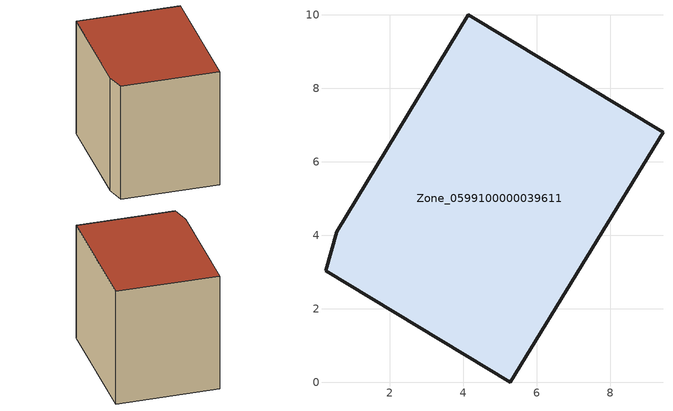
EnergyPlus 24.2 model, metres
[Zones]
Zone_0599100000039611
 floor ground (C_G): 0.56,4.11 4.14,10.01 9.44,6.81 5.29,0 0.26,3.04 z0
 wall outside (C_F): 5.29,0 9.44,6.81 4.14,10.01 0.56,4.11 0.26,3.04 5.29,0 z0:7.35
 roof outside (C_R): 0.26,3.04 5.29,0 9.44,6.81 4.14,10.01 0.56,4.11 z7.35
[BUILDING]
Pand.0599100000039611: North Axis=0; Terrain=City; Loads Convergence Tolerance Value=0.04; Temperature Convergence Tolerance Value=0.4; Solar Distribution=FullExterior; Maximum Number of Warmup Days=25; Minimum Number of Warmup Days=1
[Site:Location]
Rotterdam.The.Hague.AP_ZH_NLD Design_Conditions: Latitude=51.96; Longitude=4.45; Time Zone=1; Elevation=-4.5
[SITE:GROUNDTEMPERATURE:BUILDINGSURFACE]
18, 18, 18, 18, 18, 18, 18, 18, 18, 18, 18, 18
[MATERIAL] Thermal Absorptance=0.9; Solar Absorptance=0.7; Visible Absorptance=0.7
Name | Roughness | Thickness | Conductivity | Density | Specific Heat
G.TC.1946-1964 | MediumSmooth | 0.15 | 1 | 540 | 1210
F.TC.1946-1964 | Rough | 0.3 | 0.857143 | 1920 | 840
R.TC.1946-1964 | MediumRough | 0.2 | 0.235294 | 1500 | 1000
[CONSTRUCTION]
C_G: G.TC.1946-1964
C_F: F.TC.1946-1964
C_R: R.TC.1946-1964
[ZONE]
Zone_0599100000039611: Type=1; Multiplier=1; Ceiling Height=Autocalculate; Volume=Autocalculate; Floor Area=autocalculate; Part of Total Floor Area=Yes
[ZONEINFILTRATION:DESIGNFLOWRATE]
Infil_Zone_0599100000039611: Zone or ZoneList or Space or SpaceList=Zone_0599100000039611; Schedule=AlwaysOn; Design Flow Rate Calculation Method=Flow/Area; Flow Rate per Floor Area=0.003; Constant Term Coefficient=1; Temperature Term Coefficient=0; Velocity Term Coefficient=0; Velocity Squared Term Coefficient=0
[HVACTEMPLATE:ZONE:IDEALLOADSAIRSYSTEM]
Zone_0599100000039611: Maximum Heating Supply Air Temperature=50; Minimum Cooling Supply Air Temperature=13; Maximum Heating Supply Air Humidity Ratio=0.0156; Minimum Cooling Supply Air Humidity Ratio=0.0077; Heating Limit=NoLimit; Cooling Limit=NoLimit; Dehumidification Control Type=ConstantSensibleHeatRatio; Cooling Sensible Heat Ratio=0.7; Dehumidification Setpoint=60; Humidification Control Type=None; Humidification Setpoint=30; Outdoor Air Method=None; Outdoor Air Flow Rate per Person=0.00944; Outdoor Air Flow Rate per Zone Floor Area=0; Outdoor Air Flow Rate per Zone=0; Demand Controlled Ventilation Type=None; Outdoor Air Economizer Type=NoEconomizer; Heat Recovery Type=None; Sensible Heat Recovery Effectiveness=0.7; Latent Heat Recovery Effectiveness=0.65
[ZONECONTROL:THERMOSTAT]
ThermostatControl_Zone_0599100000039611: Zone or ZoneList=Zone_0599100000039611; Control Type Schedule=DualSetpointControlType; Control 1=Thermostat_Zone_0599100000039611; Temperature Difference Between Cutout And Setpoint=0
[THERMOSTATSETPOINT:DUALSETPOINT]
Thermostat_Zone_0599100000039611: Heating Setpoint Temperature Schedule=HeatingSetpoint_Zone_0599100000039611; Cooling Setpoint Temperature Schedule=CoolingSetpoint_Zone_0599100000039611
[SCHEDULE:COMPACT]
HeatingSetpoint_Zone_0599100000039611: Through: 12/31, For: AllDays, Until: 24:00, 21
CoolingSetpoint_Zone_0599100000039611: Through: 12/31, For: AllDays, Until: 24:00, 24
DualSetpointControlType: Through: 12/31, For: AllDays, Until: 24:00, 4
AlwaysOn: Through: 12/31, For: AllDays, Until: 24:00, 1
